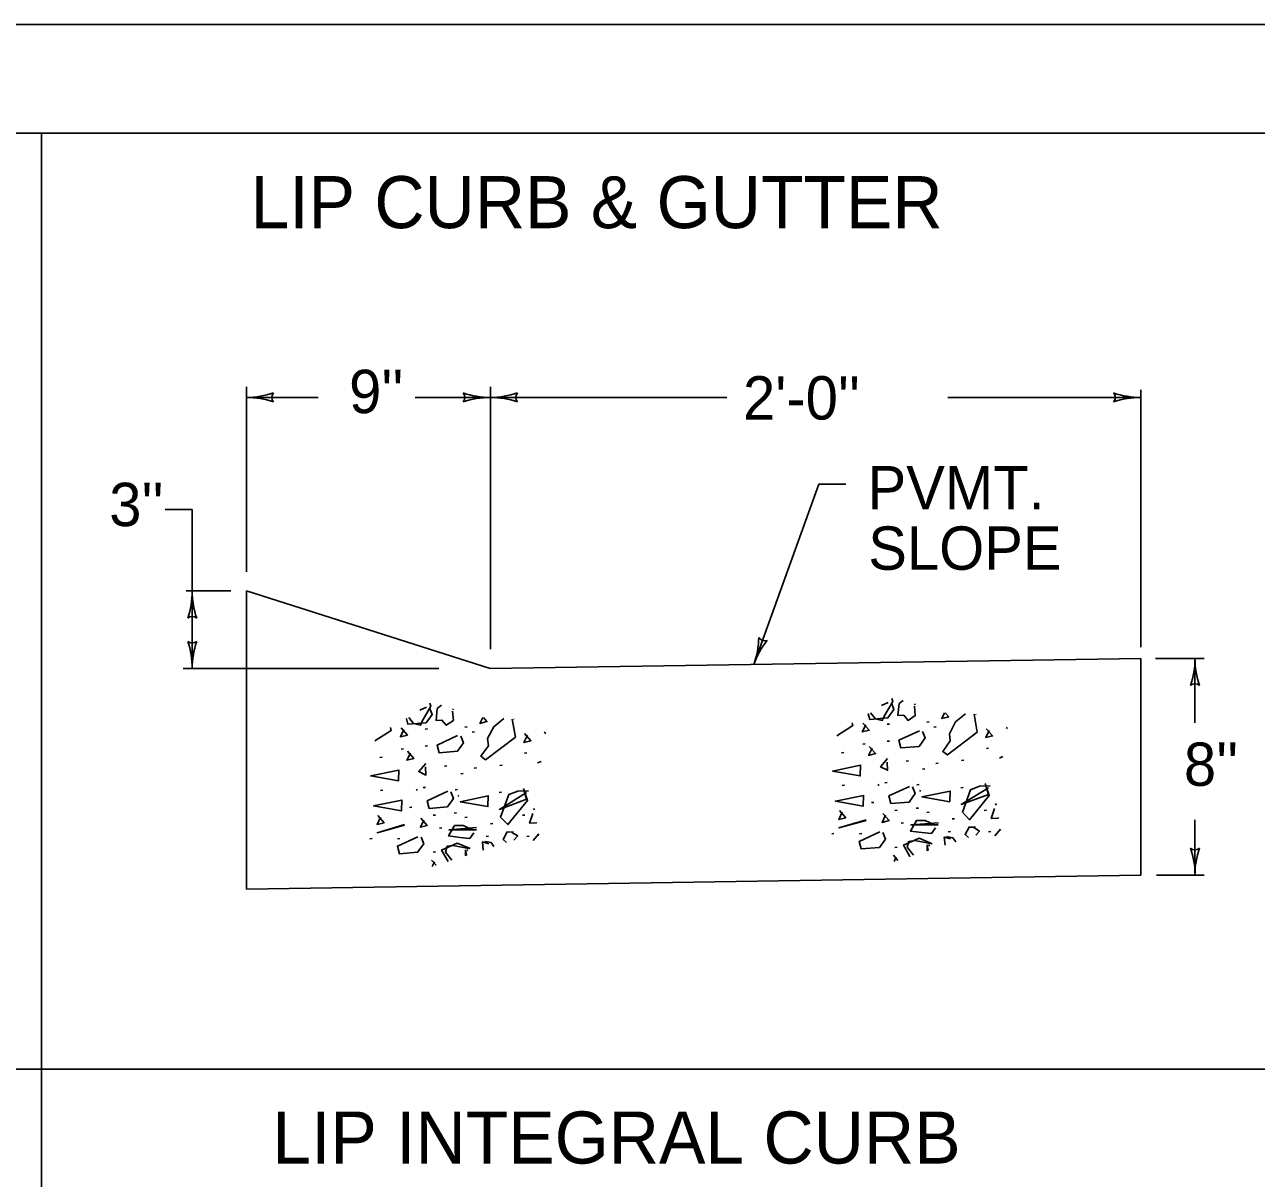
# Model space of a CAD drawing. Extents: x 1000 to 1036.3, y 1000 to 1022.
# Drawn here: x 1018.32 to 1024, y 1016.68 to 1022 of the extents above; entities that cross this region are included whole.
import ezdxf

# ---------------------------------------------------------------- set-up
doc = ezdxf.new("R2010")
doc.units = 0
for name, color, linetype in [('Level 1', 7, 'Continuous'), ('Level 10', 7, 'Continuous'), ('Level 11', 7, 'Continuous'), ('Level 2', 7, 'Continuous')]:
    doc.layers.add(name, color=color, linetype=linetype)

msp = doc.modelspace()

# ---------------------------------------------------------------- linework, layer by layer
at = {"layer": 'Level 1'}
for p, q in [((1019.3448, 1019.4763), (1019.3448, 1020.3301)), ((1020.4699, 1019.1198), (1020.4699, 1020.3301)), ((1023.4699, 1019.1295), (1023.4699, 1020.3161)), ((1019.6754, 1020.2808), (1019.3448, 1020.2808)), ((1020.4699, 1020.2808), (1020.1233, 1020.2808)), ((1021.5608, 1020.2808), (1020.4699, 1020.2808)), ((1023.4699, 1020.2808), (1022.5798, 1020.2808)), ((1021.9852, 1019.8807), (1021.6848, 1019.0498)), ((1022.1102, 1019.8807), (1021.9852, 1019.8807)), ((1019.0948, 1019.7643), (1018.9698, 1019.7643)), ((1019.0948, 1019.3883), (1019.0948, 1019.7643)), ((1019.2732, 1019.3883), (1019.0675, 1019.3883)), ((1019.0948, 1019.0308), (1019.0948, 1019.3883)), ((1019.3448, 1019.3883), (1019.3448, 1018.0131)), ((1019.3448, 1019.3883), (1020.4698, 1019.0308)), ((1023.4699, 1019.0776), (1020.4698, 1019.0308)), ((1023.4699, 1019.0776), (1023.4699, 1018.0774)), ((1023.7618, 1019.0774), (1023.5384, 1019.0774)), ((1023.7199, 1018.7803), (1023.7199, 1019.0774)), ((1020.233, 1019.0308), (1019.0538, 1019.0308)), ((1023.7199, 1018.0774), (1023.7199, 1018.3336)), ((1023.4699, 1018.0774), (1019.3448, 1018.0131)), ((1023.7618, 1018.0774), (1023.5431, 1018.0774))]:
    msp.add_line(p, q, dxfattribs=at)
for points in [[(1020.0932, 1018.8045), (1020.1159, 1018.7769), (1020.1479, 1018.7689), (1020.1546, 1018.7849), (1020.1959, 1018.8569), (1020.1913, 1018.8706), (1020.1913, 1018.8706), (1020.1913, 1018.8707)], [(1022.2127, 1018.8213), (1022.2127, 1018.8212), (1022.2127, 1018.8212), (1022.2127, 1018.8212), (1022.2196, 1018.7958), (1022.3036, 1018.8025), (1022.3316, 1018.8412), (1022.3196, 1018.8718)], [(1022.223, 1018.8269), (1022.2458, 1018.7993), (1022.2778, 1018.7913), (1022.2844, 1018.8073), (1022.3258, 1018.8793), (1022.3211, 1018.893), (1022.3211, 1018.893), (1022.3211, 1018.893), (1022.3211, 1018.8931)], [(1022.3049, 1018.8745), (1022.2745, 1018.8603)], [(1022.3742, 1018.8836), (1022.3551, 1018.8687), (1022.3498, 1018.814), (1022.3764, 1018.8153), (1022.3964, 1018.7913), (1022.4298, 1018.814), (1022.4258, 1018.8567)], [(1020.0828, 1018.7988), (1020.0828, 1018.7988), (1020.0828, 1018.7988), (1020.0898, 1018.7734), (1020.1738, 1018.7801), (1020.2018, 1018.8188), (1020.1898, 1018.8494)], [(1020.1751, 1018.8521), (1020.1447, 1018.8379)], [(1020.2443, 1018.8612), (1020.2253, 1018.8463), (1020.2199, 1018.7916), (1020.2466, 1018.7929), (1020.2666, 1018.7689), (1020.2999, 1018.7916), (1020.2959, 1018.8343)], [(1020.2999, 1018.8409), (1020.2957, 1018.8448)], [(1022.4298, 1018.8633), (1022.4255, 1018.8673)], [(1022.5646, 1018.8268), (1022.5519, 1018.8003), (1022.5839, 1018.8083), (1022.5677, 1018.8266)], [(1022.6613, 1018.822), (1022.6152, 1018.7847), (1022.5872, 1018.73), (1022.5912, 1018.6967), (1022.5565, 1018.6486), (1022.5778, 1018.6326), (1022.7152, 1018.7367), (1022.7008, 1018.8201)], [(1022.7085, 1018.8193), (1022.7092, 1018.8197)], [(1019.9374, 1018.6977), (1020.0119, 1018.7449), (1020.0091, 1018.7581), (1020.0091, 1018.7581), (1020.0091, 1018.7582)], [(1020.0715, 1018.749), (1020.0555, 1018.7157), (1020.0876, 1018.7237), (1020.0582, 1018.757)], [(1020.3636, 1018.7622), (1020.3529, 1018.7608)], [(1020.4348, 1018.8043), (1020.4221, 1018.7778), (1020.4541, 1018.7858), (1020.4378, 1018.8042)], [(1020.5315, 1018.7996), (1020.4853, 1018.7623), (1020.4573, 1018.7076), (1020.4613, 1018.6743), (1020.4267, 1018.6262), (1020.448, 1018.6102), (1020.5853, 1018.7143), (1020.5709, 1018.7977)], [(1020.5787, 1018.7969), (1020.5793, 1018.7973)], [(1022.0673, 1018.7201), (1022.1418, 1018.7673), (1022.1389, 1018.7805), (1022.1389, 1018.7805), (1022.1389, 1018.7805), (1022.1389, 1018.7806)], [(1022.2013, 1018.7714), (1022.1853, 1018.7381), (1022.2174, 1018.7461), (1022.188, 1018.7794)], [(1022.3102, 1018.7748), (1022.2995, 1018.7734)], [(1022.4934, 1018.7846), (1022.4828, 1018.7833)], [(1022.5262, 1018.7617), (1022.5155, 1018.7603)], [(1022.8552, 1018.754), (1022.8485, 1018.7593)], [(1020.1803, 1018.7523), (1020.1697, 1018.751)], [(1020.3191, 1018.7213), (1020.2244, 1018.6772), (1020.2338, 1018.6425), (1020.3178, 1018.6492), (1020.3458, 1018.6878), (1020.3338, 1018.7186)], [(1020.3963, 1018.7393), (1020.3857, 1018.7379)], [(1020.6409, 1018.7228), (1020.6249, 1018.6895), (1020.6569, 1018.6975), (1020.6276, 1018.7308)], [(1020.7253, 1018.7316), (1020.7187, 1018.7369)], [(1022.4489, 1018.7437), (1022.3543, 1018.6996), (1022.3636, 1018.6649), (1022.4476, 1018.6716), (1022.4756, 1018.7103), (1022.4636, 1018.741)], [(1022.7708, 1018.7453), (1022.7548, 1018.7119), (1022.7868, 1018.7199), (1022.7574, 1018.7533)], [(1020.0691, 1018.6608), (1020.0584, 1018.6594)], [(1020.101, 1018.641), (1020.085, 1018.6077), (1020.117, 1018.6157), (1020.0877, 1018.649)], [(1020.1803, 1018.6738), (1020.1697, 1018.6725)], [(1020.6385, 1018.6411), (1020.6278, 1018.6398)], [(1022.1008, 1018.6438), (1022.0901, 1018.6425)], [(1022.1989, 1018.6832), (1022.1883, 1018.6818)], [(1022.2308, 1018.6634), (1022.2148, 1018.6301), (1022.2468, 1018.6381), (1022.2175, 1018.6714)], [(1022.3102, 1018.6963), (1022.2995, 1018.6949)], [(1022.7683, 1018.6635), (1022.7577, 1018.6622)], [(1019.9709, 1018.6214), (1019.9603, 1018.6201)], [(1020.1719, 1018.5928), (1020.1399, 1018.5555), (1020.1719, 1018.5395), (1020.1706, 1018.5768)], [(1020.5239, 1018.5854), (1020.5133, 1018.5841)], [(1020.704, 1018.6022), (1020.688, 1018.5955)], [(1022.1778, 1018.5846), (1022.0483, 1018.5579), (1022.1764, 1018.5353), (1022.1778, 1018.5859)], [(1022.3018, 1018.6153), (1022.2698, 1018.5779), (1022.3018, 1018.5619), (1022.3004, 1018.5993)], [(1022.3985, 1018.6046), (1022.3878, 1018.6033)], [(1022.536, 1018.5948), (1022.5253, 1018.5934)], [(1022.6538, 1018.6078), (1022.6431, 1018.6065)], [(1022.8338, 1018.6246), (1022.8178, 1018.6179)], [(1020.0479, 1018.5622), (1019.9185, 1018.5355), (1020.0466, 1018.5128), (1020.0479, 1018.5635)], [(1020.2687, 1018.5822), (1020.258, 1018.5808)], [(1020.344, 1018.5462), (1020.3333, 1018.5448)], [(1020.4062, 1018.5723), (1020.3955, 1018.571)], [(1022.4738, 1018.5686), (1022.4631, 1018.5673)], [(1020.1333, 1018.4733), (1020.1279, 1018.4693)], [(1020.1705, 1018.4827), (1020.1598, 1018.4813)], [(1020.3178, 1018.4728), (1020.3071, 1018.4715)], [(1020.6373, 1018.4587), (1020.512, 1018.3813), (1020.6373, 1018.428), (1020.6227, 1018.4773)], [(1022.104, 1018.492), (1022.0933, 1018.4907)], [(1022.2631, 1018.4958), (1022.2578, 1018.4918)], [(1022.3003, 1018.5051), (1022.2897, 1018.5038)], [(1022.4031, 1018.4871), (1022.3084, 1018.443), (1022.3178, 1018.4083), (1022.4018, 1018.415), (1022.4298, 1018.4537), (1022.4178, 1018.4844)], [(1022.4476, 1018.4953), (1022.4369, 1018.4939)], [(1022.6505, 1018.4822), (1022.6398, 1018.4808)], [(1022.7672, 1018.4811), (1022.6418, 1018.4038), (1022.7672, 1018.4504), (1022.7525, 1018.4998)], [(1022.7752, 1018.4891), (1022.7258, 1018.4878), (1022.6845, 1018.4718), (1022.6472, 1018.3678), (1022.6805, 1018.3331), (1022.7712, 1018.4451), (1022.7552, 1018.4904)], [(1020.061, 1018.4234), (1019.9317, 1018.3968), (1020.0597, 1018.3741), (1020.061, 1018.4248)], [(1019.9742, 1018.4696), (1019.9635, 1018.4683)], [(1020.2733, 1018.4647), (1020.1786, 1018.4206), (1020.1879, 1018.3859), (1020.2719, 1018.3926), (1020.2999, 1018.4313), (1020.2879, 1018.462)], [(1020.3253, 1018.4427), (1020.3199, 1018.4453)], [(1020.4603, 1018.4431), (1020.3308, 1018.4164), (1020.4589, 1018.3938), (1020.4603, 1018.4444)], [(1020.5207, 1018.4598), (1020.51, 1018.4584)], [(1020.6453, 1018.4667), (1020.596, 1018.4653), (1020.5547, 1018.4493), (1020.5173, 1018.3453), (1020.5507, 1018.3107), (1020.6413, 1018.4227), (1020.6253, 1018.468)], [(1022.1908, 1018.4458), (1022.0615, 1018.4192), (1022.1895, 1018.3965), (1022.1908, 1018.4472)], [(1022.2382, 1018.4135), (1022.2275, 1018.4122)], [(1022.4551, 1018.4651), (1022.4498, 1018.4678)], [(1022.5901, 1018.4655), (1022.4607, 1018.4388), (1022.5888, 1018.4162), (1022.5901, 1018.4668)], [(1020.1083, 1018.3911), (1020.0977, 1018.3898)], [(1020.3145, 1018.3649), (1020.3038, 1018.3636)], [(1020.6653, 1018.3627), (1020.6507, 1018.3173), (1020.6827, 1018.3187), (1020.6836, 1018.3208)], [(1020.6736, 1018.3785), (1020.6693, 1018.3853)], [(1022.0934, 1018.3676), (1022.0774, 1018.3343), (1022.1094, 1018.3423), (1022.0801, 1018.3756)], [(1022.293, 1018.3545), (1022.277, 1018.3212), (1022.309, 1018.3292), (1022.2797, 1018.3625)], [(1022.3462, 1018.3775), (1022.3355, 1018.3762)], [(1022.4443, 1018.3873), (1022.4337, 1018.386)], [(1022.4934, 1018.3677), (1022.4828, 1018.3663)], [(1022.7585, 1018.3775), (1022.7478, 1018.3762)], [(1022.7952, 1018.3851), (1022.7805, 1018.3398), (1022.8125, 1018.3411), (1022.8134, 1018.3432)], [(1022.8034, 1018.4009), (1022.7992, 1018.4078)], [(1019.9636, 1018.3452), (1019.9476, 1018.3118), (1019.9796, 1018.3198), (1019.9503, 1018.3532)], [(1020.0733, 1018.3107), (1019.9479, 1018.2733), (1020.0733, 1018.308)], [(1020.1632, 1018.3321), (1020.1472, 1018.2988), (1020.1792, 1018.3068), (1020.1498, 1018.3401)], [(1020.2163, 1018.3551), (1020.2057, 1018.3538)], [(1020.392, 1018.2853), (1020.3453, 1018.3067), (1020.3053, 1018.3067), (1020.2773, 1018.2587), (1020.3306, 1018.252), (1020.3747, 1018.2467), (1020.3933, 1018.2733)], [(1020.3636, 1018.3453), (1020.3529, 1018.3439)], [(1020.4814, 1018.3158), (1020.4708, 1018.3144)], [(1020.6287, 1018.3551), (1020.618, 1018.3538)], [(1022.2031, 1018.3331), (1022.0778, 1018.2958), (1022.2031, 1018.3304)], [(1022.3757, 1018.3186), (1022.3649, 1018.3173)], [(1022.5218, 1018.3078), (1022.4752, 1018.3291), (1022.4351, 1018.3291), (1022.4071, 1018.2811), (1022.4604, 1018.2744), (1022.5045, 1018.2691), (1022.5232, 1018.2958)], [(1022.5365, 1018.3198), (1022.4098, 1018.3091), (1022.5352, 1018.3091)], [(1022.6113, 1018.3382), (1022.6006, 1018.3368)], [(1019.9251, 1018.2471), (1019.9144, 1018.2458)], [(1020.1358, 1018.2552), (1020.0412, 1018.2112), (1020.0505, 1018.1765), (1020.1345, 1018.1832), (1020.1625, 1018.2218), (1020.1505, 1018.2525)], [(1020.0528, 1018.2471), (1020.0421, 1018.2458)], [(1020.2458, 1018.2962), (1020.2351, 1018.2948)], [(1020.4067, 1018.2973), (1020.2799, 1018.2867), (1020.4053, 1018.2867)], [(1020.4618, 1018.2569), (1020.4511, 1018.2556)], [(1020.5773, 1018.276), (1020.548, 1018.2773), (1020.5293, 1018.2427), (1020.5449, 1018.2283)], [(1020.5789, 1018.2392), (1020.596, 1018.2587), (1020.5693, 1018.2747)], [(1020.6483, 1018.2569), (1020.6377, 1018.2556)], [(1020.6928, 1018.2677), (1020.667, 1018.2371)], [(1020.6937, 1018.2627), (1020.688, 1018.2627)], [(1022.0549, 1018.2695), (1022.0443, 1018.2682)], [(1022.2657, 1018.2776), (1022.171, 1018.2336), (1022.1803, 1018.1989), (1022.2643, 1018.2056), (1022.2923, 1018.2443), (1022.2803, 1018.2749)], [(1022.1826, 1018.2695), (1022.1719, 1018.2682)], [(1022.5072, 1018.2224), (1022.4471, 1018.2478), (1022.3751, 1018.2158), (1022.4052, 1018.1639), (1022.4052, 1018.1639), (1022.4053, 1018.1639)], [(1022.5925, 1018.2451), (1022.5632, 1018.2531), (1022.5673, 1018.2161)], [(1022.6163, 1018.2318), (1022.6162, 1018.2318), (1022.6162, 1018.2318), (1022.6032, 1018.2504), (1022.5738, 1018.2558)], [(1022.5916, 1018.2793), (1022.5809, 1018.278)], [(1022.7072, 1018.2984), (1022.6778, 1018.2998), (1022.6592, 1018.2651), (1022.6747, 1018.2507), (1022.6748, 1018.2507)], [(1022.7088, 1018.2616), (1022.7258, 1018.2811), (1022.6992, 1018.2971)], [(1022.7782, 1018.2793), (1022.7675, 1018.278)], [(1022.8226, 1018.2901), (1022.7968, 1018.2595)], [(1022.8235, 1018.2851), (1022.8178, 1018.2851)], [(1020.3773, 1018.2), (1020.3173, 1018.2253), (1020.2453, 1018.1933), (1020.2753, 1018.1415), (1020.2754, 1018.1415)], [(1020.3693, 1018.2013), (1020.2986, 1018.2147), (1020.2706, 1018.2107), (1020.2626, 1018.184), (1020.2922, 1018.1469)], [(1020.3571, 1018.1678), (1020.36, 1018.1707), (1020.3547, 1018.1947)], [(1020.3547, 1018.167), (1020.3547, 1018.1947)], [(1020.3613, 1018.1947), (1020.3667, 1018.1907)], [(1020.4627, 1018.2227), (1020.4333, 1018.2307), (1020.4374, 1018.1937)], [(1020.4864, 1018.2094), (1020.4863, 1018.2094), (1020.4733, 1018.228), (1020.444, 1018.2333)], [(1022.3462, 1018.2073), (1022.3355, 1018.206)], [(1022.4992, 1018.2238), (1022.4284, 1018.2371), (1022.4004, 1018.2331), (1022.3924, 1018.2064), (1022.422, 1018.1693)], [(1022.4869, 1018.1902), (1022.4898, 1018.1931), (1022.4845, 1018.2171)], [(1022.4845, 1018.1894), (1022.4845, 1018.2171)], [(1022.4912, 1018.2171), (1022.4965, 1018.2131)], [(1020.2195, 1018.1235), (1020.2194, 1018.1235), (1020.2194, 1018.1235), (1020.1989, 1018.147)], [(1020.2123, 1018.139), (1020.2021, 1018.1179)], [(1020.2163, 1018.1849), (1020.2057, 1018.1836)], [(1022.3493, 1018.1459), (1022.3493, 1018.1459), (1022.3493, 1018.1459), (1022.3493, 1018.1459), (1022.3288, 1018.1694)], [(1022.3421, 1018.1614), (1022.3319, 1018.1403)]]:
    msp.add_lwpolyline(points, dxfattribs=at)
for centre, radius, start, end in [((1019.3448, 1020.6718), 0.3909, 270, 288.6688), ((1019.4935, 1020.2808), 0.0313, 138.7746, 220.8913), ((1020.3213, 1020.2809), 0.0313, 318.7746, 40.8913), ((1020.4699, 1020.6718), 0.3909, 251.3472, 269.9939), ((1020.4699, 1020.6718), 0.3909, 270, 288.6688), ((1020.6186, 1020.2808), 0.0313, 138.7746, 220.8913), ((1023.3213, 1020.2809), 0.0313, 318.7746, 40.8913), ((1023.4699, 1020.6718), 0.3909, 251.3472, 269.9939), ((1019.3448, 1020.6718), 0.3909, 269.9878, 270), ((1019.3448, 1019.8899), 0.3909, 71.3472, 89.9939), ((1020.4699, 1019.8899), 0.3909, 90, 108.6688), ((1020.4699, 1020.6718), 0.3909, 269.9878, 270), ((1020.4699, 1019.8899), 0.3909, 89.9878, 90), ((1020.4699, 1019.8899), 0.3909, 71.3472, 89.9939), ((1023.4699, 1019.8899), 0.3909, 90, 108.6688), ((1023.4699, 1019.8899), 0.3909, 89.9878, 90), ((1018.7039, 1019.3883), 0.3909, 341.3472, 359.9939), ((1019.4858, 1019.3883), 0.3909, 180, 198.6688), ((1019.4858, 1019.3883), 0.3909, 179.9878, 180), ((1019.0948, 1019.2396), 0.0313, 48.7746, 130.8913), ((1019.0949, 1019.1794), 0.0313, 228.7746, 310.8913), ((1018.7039, 1019.0308), 0.3909, 0, 18.6688), ((1019.4858, 1019.0308), 0.3909, 161.3472, 179.9939), ((1021.3172, 1019.1826), 0.3909, 340.1277, 358.7965), ((1022.0525, 1018.9169), 0.3909, 141.4749, 160.1216), ((1021.7354, 1019.1895), 0.0313, 208.9023, 291.019), ((1021.3172, 1019.1826), 0.3909, 340.1155, 340.1277), ((1023.329, 1019.0774), 0.3909, 341.3472, 359.9939), ((1024.1109, 1019.0774), 0.3909, 179.9878, 180), ((1024.1109, 1019.0774), 0.3909, 180, 198.6688), ((1018.7039, 1019.0308), 0.3909, 359.9878, 0), ((1023.7199, 1018.9288), 0.0313, 48.7746, 130.8913), ((1023.72, 1018.2261), 0.0313, 228.7746, 310.8913), ((1023.329, 1018.0774), 0.3909, 0, 18.6688), ((1024.1109, 1018.0774), 0.3909, 161.3472, 179.9939), ((1023.329, 1018.0774), 0.3909, 359.9878, 0)]:
    msp.add_arc(centre, radius, start, end, dxfattribs=at)
at = {"layer": 'Level 10'}
for p, q in [((1000, 1022), (1036, 1022)), ((1007, 1021.5), (1035.5, 1021.5))]:
    msp.add_line(p, q, dxfattribs=at)
at = {"layer": 'Level 11'}
msp.add_lwpolyline([(1007, 1000.5), (1035.5, 1000.5), (1035.5, 1021.5), (1007, 1021.5)], close=True, dxfattribs=at)
at = {"layer": 'Level 2'}
for p, q in [((1018.4, 1021.5), (1018.4, 1008.5478)), ((1007, 1017.1826), (1035.5, 1017.1826))]:
    msp.add_line(p, q, dxfattribs=at)

# ---------------------------------------------------------------- texts
at = {"layer": 'Level 1'}
for s, height, p in [('LIP CURB & GUTTER', 0.24, (1019.364, 1021.0614)), ("9''", 0.2, (1019.8183, 1020.2083)), ("2'-0''", 0.2, (1021.6353, 1020.1788)), ('PVMT.', 0.2, (1022.2097, 1019.7644)), ("3''", 0.2, (1018.712, 1019.6872)), ('SLOPE', 0.2, (1022.2129, 1019.486)), ("8''", 0.2, (1023.6688, 1018.4896)), ('LIP INTEGRAL CURB', 0.24, (1019.4646, 1016.7478))]:
    msp.add_text(s, height=height, dxfattribs=at).set_placement(p)

doc.saveas('drawing.dxf')
